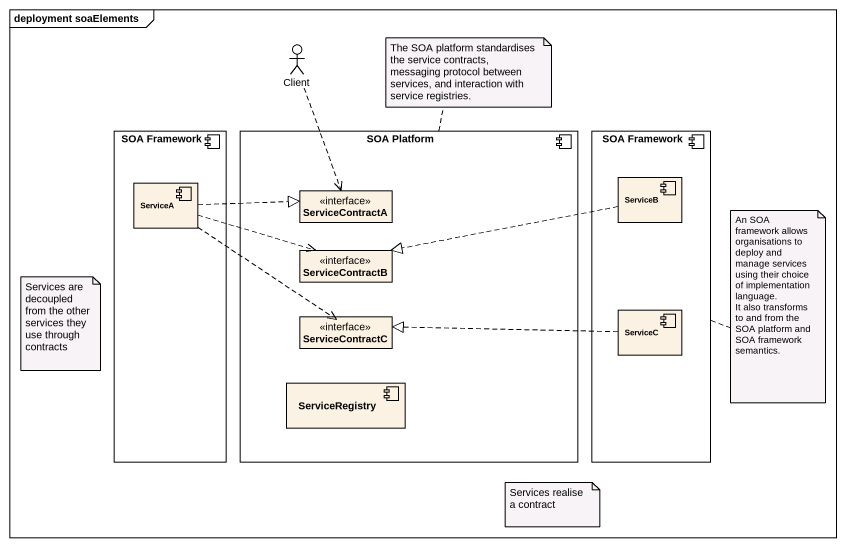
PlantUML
@startuml
mainframe deployment soaElements
allowmixing
hide circle
hide empty members
actor Client
component "SOA Framework" as SOA_Framework {
  component ServiceA
}
component "SOA Platform" as SOA_Platform {
  interface ServiceContractA
  interface ServiceContractB
  interface ServiceContractC
  component ServiceRegistry
}
component "SOA Framework" as SOA_Framework_2 {
  component ServiceB
  component ServiceC
}
Client ..> ServiceContractA
ServiceA .right.|> ServiceContractA
ServiceA .right.> ServiceContractB
ServiceA ..> ServiceContractC
ServiceB .left.|> ServiceContractB
ServiceC .left.|> ServiceContractC
note top of SOA_Platform : The SOA platform standardises the service contracts, messaging protocol between services, and interaction with service registries.
note right of SOA_Framework_2
  An SOA framework allows organisations to deploy and manage services using their choice of implementation language.
  It also transforms to and from the SOA platform and SOA framework semantics.
end note
note as N3
  Services are decoupled from the other services they use through contracts
end note
note as N4
  Services realise a contract
end note
@enduml
